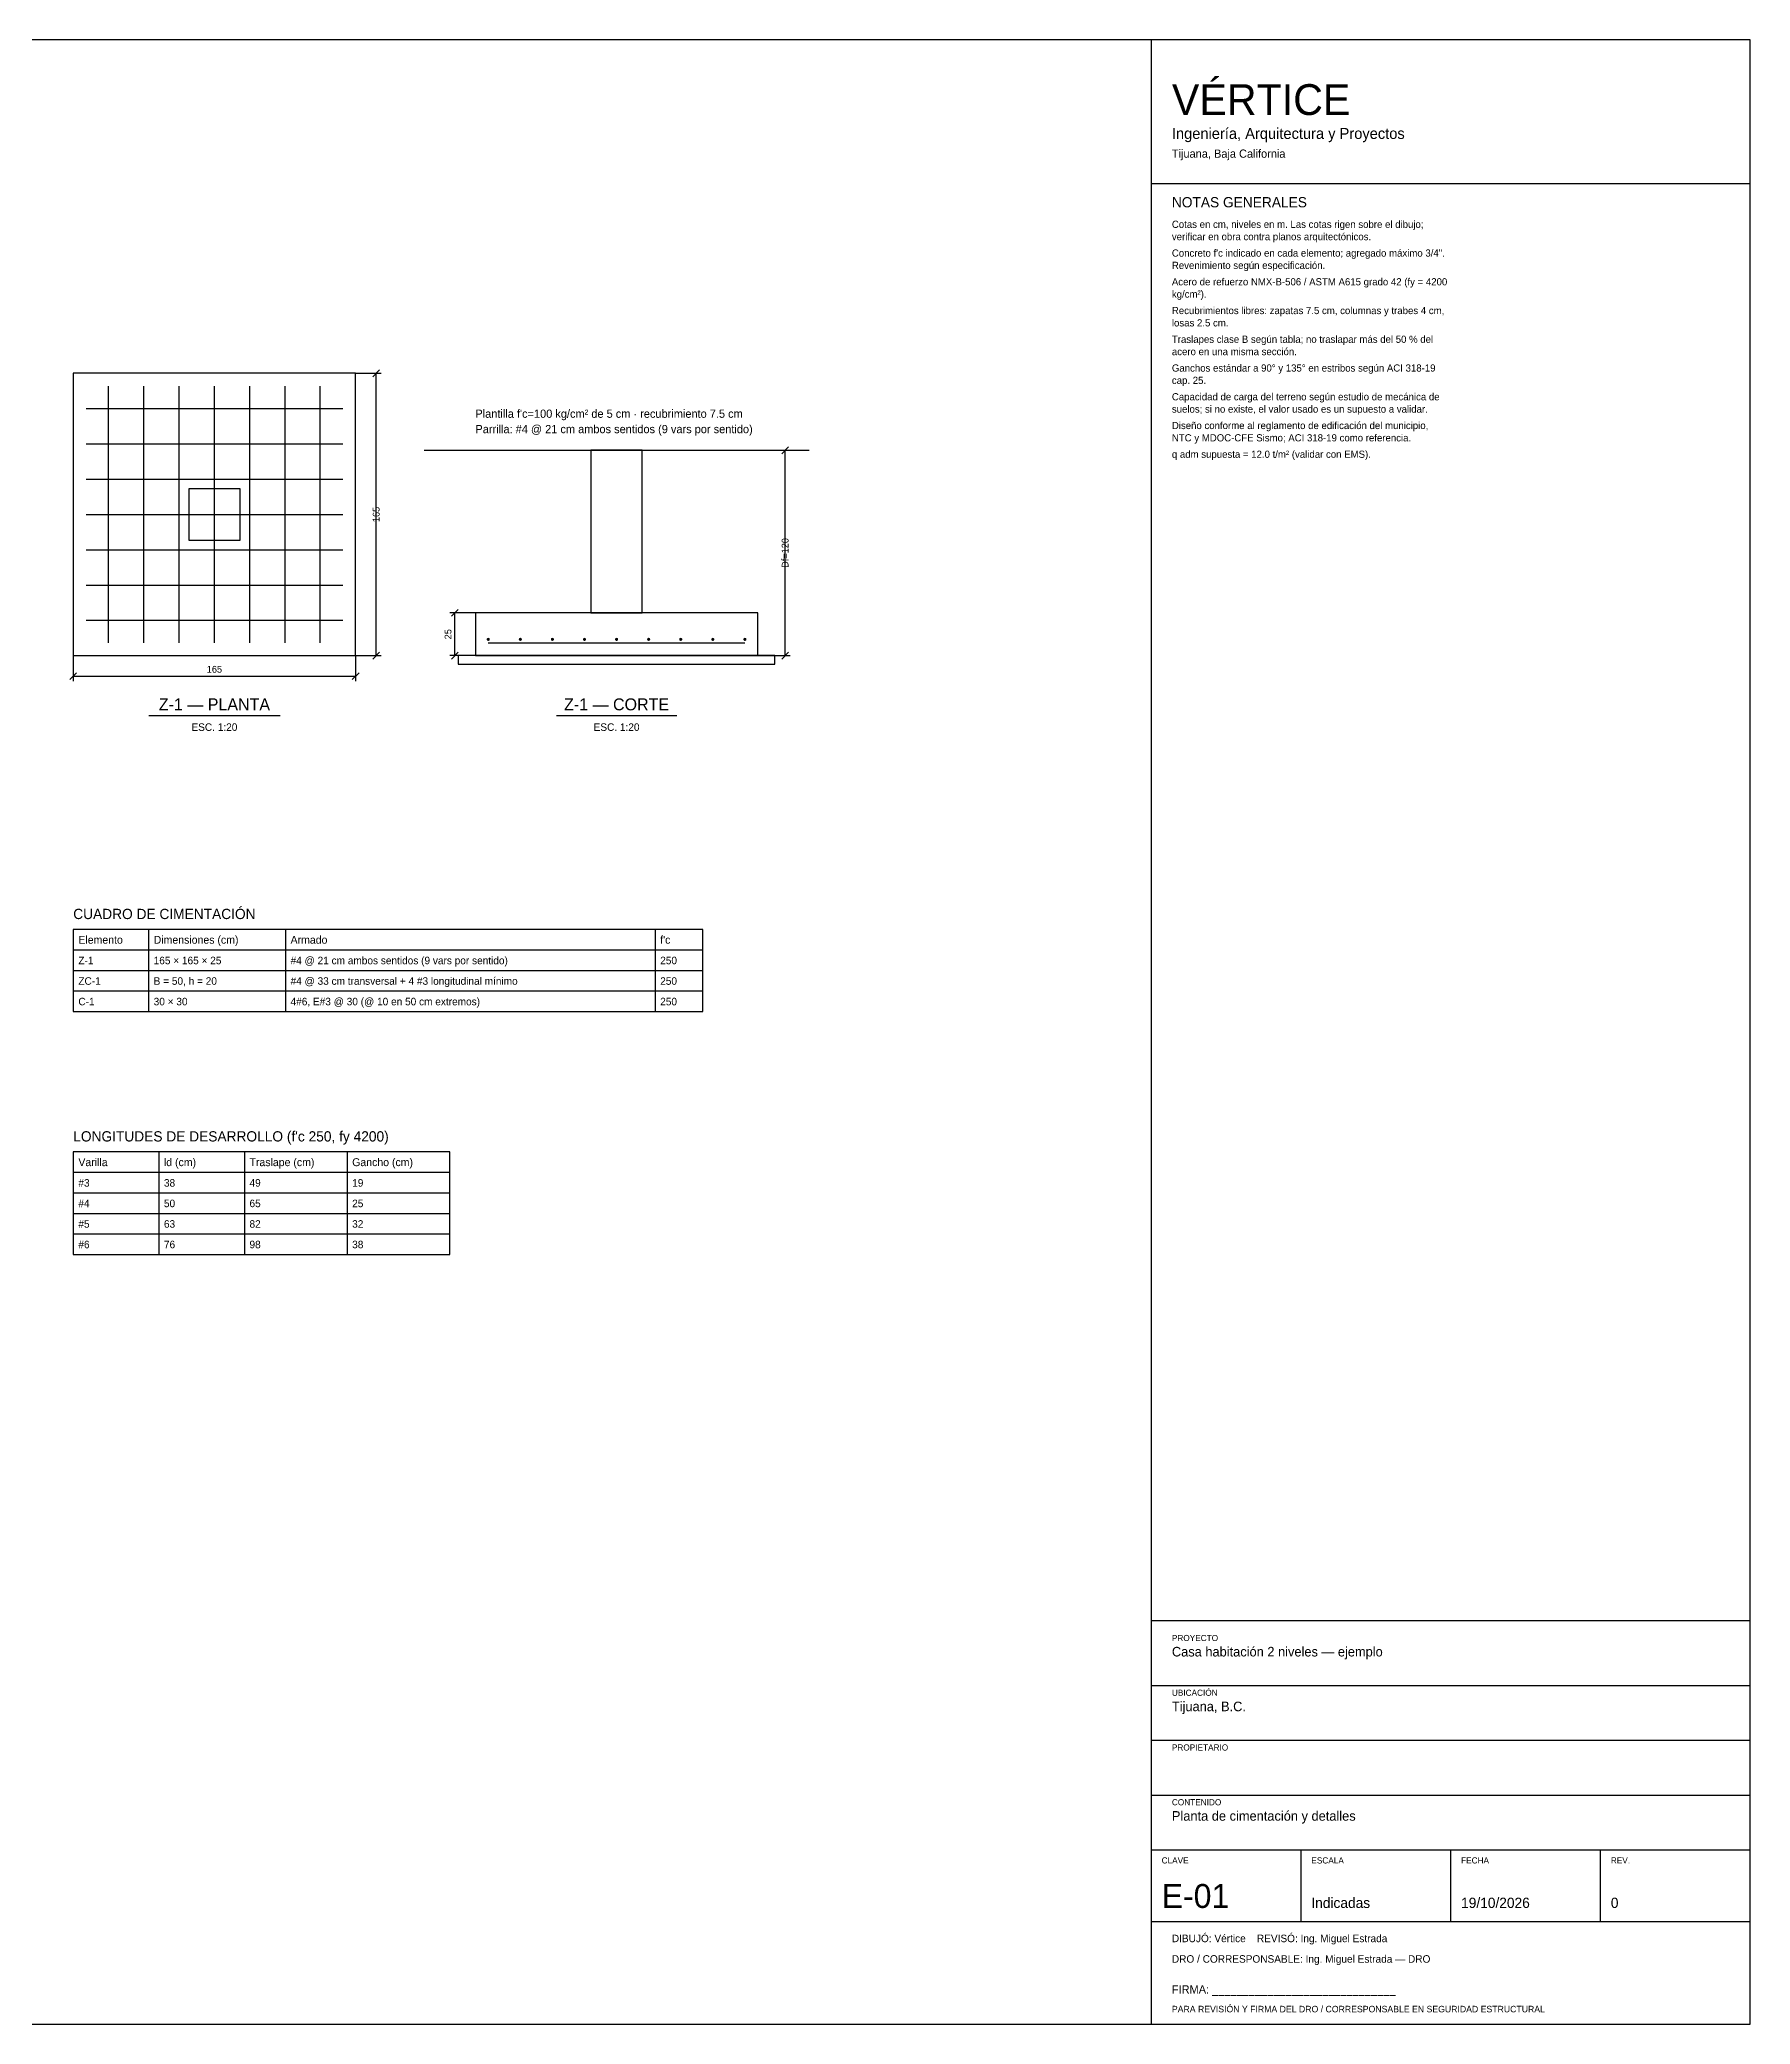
# Model space of a CAD drawing. Header units: millimetres. Extents: x 10 to 890, y 10 to 590.
# Drawn here: x 390 to 890, y 10 to 590 of the extents above; entities that cross this region are included whole.
import ezdxf
from ezdxf.enums import TextEntityAlignment as Align

# ---------------------------------------------------------------- set-up
doc = ezdxf.new("R2010")
doc.units = ezdxf.units.MM
for name, color, linetype in [('ACERO', 1, 'CONTINUOUS'), ('CONCRETO', 7, 'CONTINUOUS'), ('COTAS', 3, 'CONTINUOUS'), ('CUADRO', 7, 'CONTINUOUS'), ('MARCO', 7, 'CONTINUOUS'), ('NOTAS', 7, 'CONTINUOUS'), ('SUELO', 8, 'CONTINUOUS'), ('TEXTO', 7, 'CONTINUOUS')]:
    doc.layers.add(name, color=color, linetype=linetype)

msp = doc.modelspace()

# ---------------------------------------------------------------- linework, layer by layer
at = {"layer": 'ACERO'}
for p, q in [((410.312, 413.75), (410.312, 488.75)), ((420.625, 413.75), (420.625, 488.75)), ((430.938, 413.75), (430.938, 488.75)), ((441.25, 413.75), (441.25, 488.75)), ((451.562, 413.75), (451.562, 488.75)), ((461.875, 413.75), (461.875, 488.75)), ((472.188, 413.75), (472.188, 488.75)), ((403.75, 482.188), (478.75, 482.188)), ((403.75, 471.875), (478.75, 471.875)), ((403.75, 461.562), (478.75, 461.562)), ((403.75, 451.25), (478.75, 451.25)), ((403.75, 440.938), (478.75, 440.938)), ((403.75, 430.625), (478.75, 430.625)), ((403.75, 420.312), (478.75, 420.312)), ((521.25, 413.75), (596.25, 413.75))]:
    msp.add_line(p, q, dxfattribs=at)
at = {"layer": 'ACERO', "const_width": 0.45}
for points in [[(521.025, 414.75, 1), (521.475, 414.75, 1)], [(530.4, 414.75, 1), (530.85, 414.75, 1)], [(539.775, 414.75, 1), (540.225, 414.75, 1)], [(549.15, 414.75, 1), (549.6, 414.75, 1)], [(558.525, 414.75, 1), (558.975, 414.75, 1)], [(567.9, 414.75, 1), (568.35, 414.75, 1)], [(577.275, 414.75, 1), (577.725, 414.75, 1)], [(586.65, 414.75, 1), (587.1, 414.75, 1)], [(596.025, 414.75, 1), (596.475, 414.75, 1)]]:
    msp.add_lwpolyline(points, format="xyb", close=True, dxfattribs=at)
at = {"layer": 'CONCRETO'}
for p, q in [((482.5, 492.5), (400, 492.5)), ((400, 492.5), (400, 410)), ((482.5, 410), (482.5, 492.5)), ((566.25, 470), (551.25, 470)), ((551.25, 470), (551.25, 422.5)), ((566.25, 422.5), (566.25, 470)), ((448.75, 458.75), (433.75, 458.75)), ((433.75, 458.75), (433.75, 443.75)), ((448.75, 443.75), (448.75, 458.75)), ((433.75, 443.75), (448.75, 443.75)), ((600, 422.5), (517.5, 422.5)), ((517.5, 422.5), (517.5, 410)), ((551.25, 422.5), (566.25, 422.5)), ((600, 410), (600, 422.5)), ((400, 410), (482.5, 410)), ((517.5, 410), (600, 410))]:
    msp.add_line(p, q, dxfattribs=at)
at = {"layer": 'COTAS'}
for p, q in [((487.5, 491.5), (489.5, 493.5)), ((482.5, 492.5), (490, 492.5)), ((488.5, 410), (488.5, 492.5)), ((600, 470), (609.5, 470)), ((607, 469), (609, 471)), ((608, 410), (608, 470)), ((510.5, 421.5), (512.5, 423.5)), ((517.5, 422.5), (510, 422.5)), ((511.5, 410), (511.5, 422.5)), ((400, 410), (400, 402.5)), ((482.5, 410), (482.5, 402.5)), ((482.5, 410), (490, 410)), ((487.5, 409), (489.5, 411)), ((517.5, 410), (510, 410)), ((510.5, 409), (512.5, 411)), ((600, 410), (609.5, 410)), ((607, 409), (609, 411)), ((399, 403), (401, 405)), ((400, 404), (482.5, 404)), ((481.5, 403), (483.5, 405))]:
    msp.add_line(p, q, dxfattribs=at)
at = {"layer": 'CUADRO'}
for p, q in [((715, 548), (890, 548)), ((715, 128), (890, 128)), ((715, 109), (890, 109)), ((715, 93), (890, 93)), ((715, 77), (890, 77)), ((715, 61), (890, 61)), ((758.75, 40), (758.75, 61)), ((802.5, 40), (802.5, 61)), ((846.25, 40), (846.25, 61)), ((715, 40), (890, 40))]:
    msp.add_line(p, q, dxfattribs=at)
at = {"layer": 'MARCO'}
for p, q in [((890, 590), (10, 590)), ((715, 10), (715, 590)), ((890, 10), (890, 590)), ((10, 10), (890, 10))]:
    msp.add_line(p, q, dxfattribs=at)
at = {"layer": 'SUELO'}
for p, q in [((502.5, 470), (615, 470)), ((605, 410), (512.5, 410)), ((512.5, 410), (512.5, 407.5)), ((512.5, 407.5), (605, 407.5)), ((605, 407.5), (605, 410))]:
    msp.add_line(p, q, dxfattribs=at)
at = {"layer": 'TEXTO'}
for p, q in [((422.05, 392.5), (460.45, 392.5)), ((541.15, 392.5), (576.35, 392.5)), ((584, 330), (400, 330)), ((400, 330), (400, 306)), ((422, 330), (422, 306)), ((462, 330), (462, 306)), ((570, 330), (570, 306)), ((584, 306), (584, 330)), ((400, 324), (584, 324)), ((400, 318), (584, 318)), ((400, 312), (584, 312)), ((400, 306), (584, 306)), ((510, 265), (400, 265)), ((400, 265), (400, 235)), ((425, 265), (425, 235)), ((450, 265), (450, 235)), ((480, 265), (480, 235)), ((510, 235), (510, 265)), ((400, 259), (510, 259)), ((400, 253), (510, 253)), ((400, 247), (510, 247)), ((400, 241), (510, 241)), ((400, 235), (510, 235))]:
    msp.add_line(p, q, dxfattribs=at)

# ---------------------------------------------------------------- texts
at = {"layer": 'COTAS'}
for s, p in [('165', (489.5, 451.25)), ('Df=120', (609, 440)), ('25', (510.5, 416.25))]:
    msp.add_text(s, height=2, rotation=90, dxfattribs=at).set_placement(p, align=Align.CENTER)
msp.add_text('165', height=2, dxfattribs=at).set_placement((441.25, 405), align=Align.CENTER)
at = {"layer": 'CUADRO'}
for s, height, p in [('VÉRTICE', 9, (721, 568)), ('Ingeniería, Arquitectura y Proyectos', 3.2, (721, 561)), ('Tijuana, Baja California', 2.4, (721, 555.5)), ('PROYECTO', 1.8, (721, 122)), ('Casa habitación 2 niveles — ejemplo', 2.8, (721, 117.5)), ('Tijuana, B.C.', 2.8, (721, 101.5)), ('UBICACIÓN', 1.8, (721, 106)), ('PROPIETARIO', 1.8, (721, 90)), ('CONTENIDO', 1.8, (721, 74)), ('Planta de cimentación y detalles', 2.8, (721, 69.5)), ('CLAVE', 1.8, (718, 57)), ('ESCALA', 1.8, (761.75, 57)), ('FECHA', 1.8, (805.5, 57)), ('REV.', 1.8, (849.25, 57)), ('E-01', 7, (718, 44)), ('Indicadas', 3, (761.75, 44)), ('19/10/2026', 3, (805.5, 44)), ('0', 3, (849.25, 44)), ('DIBUJÓ: Vértice    REVISÓ: Ing. Miguel Estrada', 2.2, (721, 34)), ('DRO / CORRESPONSABLE: Ing. Miguel Estrada — DRO', 2.2, (721, 28)), ('FIRMA: ______________________________', 2.4, (721, 19)), ('PARA REVISIÓN Y FIRMA DEL DRO / CORRESPONSABLE EN SEGURIDAD ESTRUCTURAL', 1.9, (721, 13.5))]:
    msp.add_text(s, height=height, dxfattribs=at).set_placement(p)
at = {"layer": 'NOTAS'}
for s, height, p in [('NOTAS GENERALES', 3, (721, 541)), ('verificar en obra contra planos arquitectónicos.', 2.1, (721, 531.4)), ('Cotas en cm, niveles en m. Las cotas rigen sobre el dibujo;', 2.1, (721, 535)), ('Concreto f\'c indicado en cada elemento; agregado máximo 3/4".', 2.1, (721, 526.6)), ('Revenimiento según especificación.', 2.1, (721, 523)), ('Acero de refuerzo NMX-B-506 / ASTM A615 grado 42 (fy = 4200', 2.1, (721, 518.2)), ('kg/cm²).', 2.1, (721, 514.6)), ('Recubrimientos libres: zapatas 7.5 cm, columnas y trabes 4 cm,', 2.1, (721, 509.8)), ('losas 2.5 cm.', 2.1, (721, 506.2)), ('Traslapes clase B según tabla; no traslapar más del 50 % del', 2.1, (721, 501.4)), ('acero en una misma sección.', 2.1, (721, 497.8)), ('Ganchos estándar a 90° y 135° en estribos según ACI 318-19', 2.1, (721, 493)), ('cap. 25.', 2.1, (721, 489.4)), ('suelos; si no existe, el valor usado es un supuesto a validar.', 2.1, (721, 481)), ('Capacidad de carga del terreno según estudio de mecánica de', 2.1, (721, 484.6)), ('Diseño conforme al reglamento de edificación del municipio,', 2.1, (721, 476.2)), ('q adm supuesta = 12.0 t/m² (validar con EMS).', 2.1, (721, 467.8)), ('NTC y MDOC-CFE Sismo; ACI 318-19 como referencia.', 2.1, (721, 472.6))]:
    msp.add_text(s, height=height, dxfattribs=at).set_placement(p)
at = {"layer": 'TEXTO'}
for s, height, p in [("Plantilla f'c=100 kg/cm² de 5 cm · recubrimiento 7.5 cm", 2.4, (517.5, 479.5)), ('Parrilla: #4 @ 21 cm ambos sentidos (9 vars por sentido)', 2.4, (517.5, 475)), ('CUADRO DE CIMENTACIÓN', 3, (400, 333)), ('Elemento', 2.3, (401.5, 325.8)), ('Dimensiones (cm)', 2.3, (423.5, 325.8)), ('Armado', 2.3, (463.5, 325.8)), ("f'c", 2.3, (571.5, 325.8)), ('Z-1', 2.2, (401.5, 319.8)), ('165 × 165 × 25', 2.2, (423.5, 319.8)), ('#4 @ 21 cm ambos sentidos (9 vars por sentido)', 2.2, (463.5, 319.8)), ('250', 2.2, (571.5, 319.8)), ('ZC-1', 2.2, (401.5, 313.8)), ('B = 50, h = 20', 2.2, (423.5, 313.8)), ('#4 @ 33 cm transversal + 4 #3 longitudinal mínimo', 2.2, (463.5, 313.8)), ('250', 2.2, (571.5, 313.8)), ('C-1', 2.2, (401.5, 307.8)), ('30 × 30', 2.2, (423.5, 307.8)), ('4#6, E#3 @ 30 (@ 10 en 50 cm extremos)', 2.2, (463.5, 307.8)), ('250', 2.2, (571.5, 307.8)), ("LONGITUDES DE DESARROLLO (f'c 250, fy 4200)", 3, (400, 268)), ('Varilla', 2.3, (401.5, 260.8)), ('ld (cm)', 2.3, (426.5, 260.8)), ('Traslape (cm)', 2.3, (451.5, 260.8)), ('Gancho (cm)', 2.3, (481.5, 260.8)), ('#3', 2.2, (401.5, 254.8)), ('38', 2.2, (426.5, 254.8)), ('49', 2.2, (451.5, 254.8)), ('19', 2.2, (481.5, 254.8)), ('#4', 2.2, (401.5, 248.8)), ('50', 2.2, (426.5, 248.8)), ('65', 2.2, (451.5, 248.8)), ('25', 2.2, (481.5, 248.8)), ('#5', 2.2, (401.5, 242.8)), ('63', 2.2, (426.5, 242.8)), ('82', 2.2, (451.5, 242.8)), ('32', 2.2, (481.5, 242.8)), ('#6', 2.2, (401.5, 236.8)), ('76', 2.2, (426.5, 236.8)), ('98', 2.2, (451.5, 236.8)), ('38', 2.2, (481.5, 236.8))]:
    msp.add_text(s, height=height, dxfattribs=at).set_placement(p)
for s, height, p in [('Z-1 — PLANTA', 3.5, (441.25, 394)), ('Z-1 — CORTE', 3.5, (558.75, 394)), ('ESC. 1:20', 2.2, (441.25, 388)), ('ESC. 1:20', 2.2, (558.75, 388))]:
    msp.add_text(s, height=height, dxfattribs=at).set_placement(p, align=Align.CENTER)

doc.saveas('drawing.dxf')
